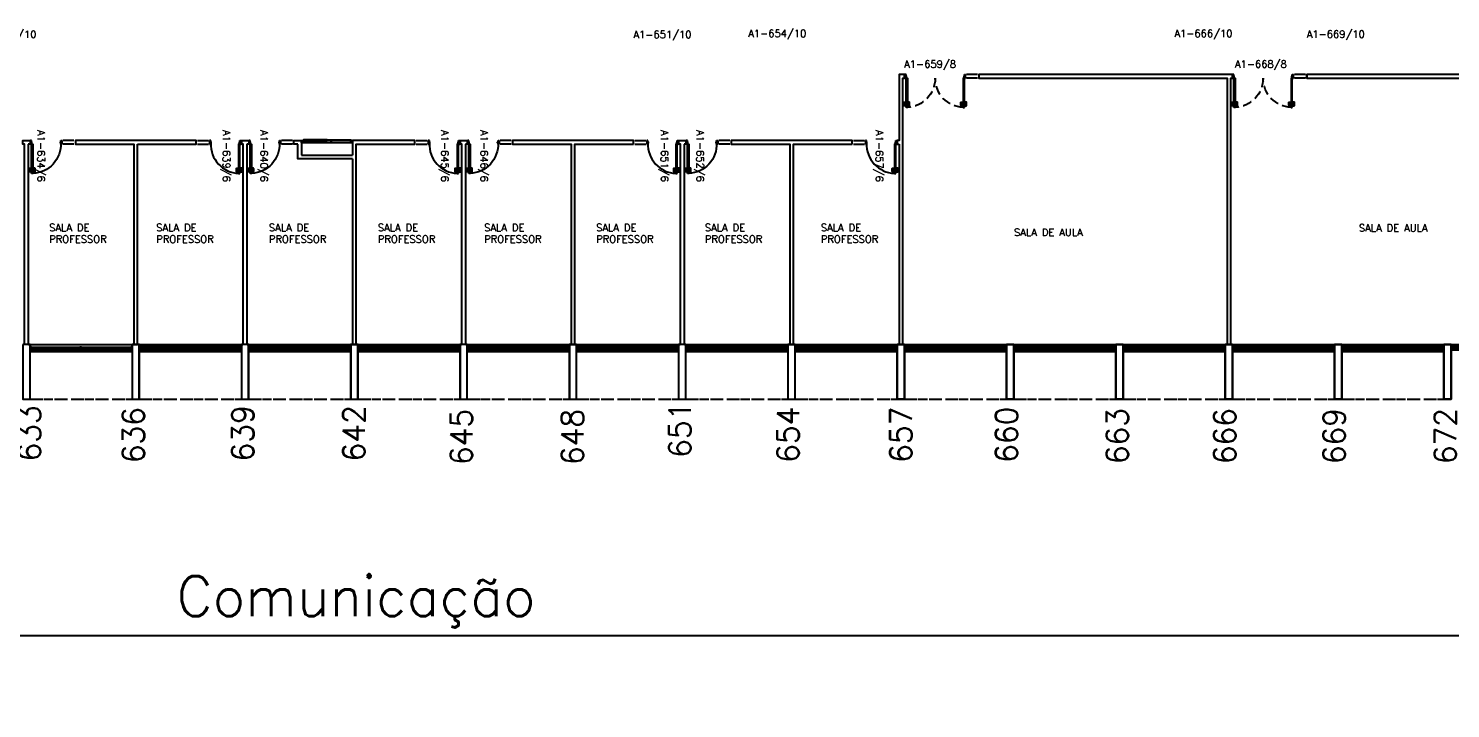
# Model space of a CAD drawing. Header units: millimetres. Extents: x 2308 to 2568, y 1142 to 1238.
# Drawn here: x 2489.59 to 2528.62, y 1146 to 1164.69 of the extents above; entities that cross this region are included whole.
import ezdxf

# ---------------------------------------------------------------- set-up
doc = ezdxf.new("R2010")
doc.units = ezdxf.units.MM
doc.linetypes.add('HIDDEN', pattern=[0.375, 0.25, -0.125])
doc.linetypes.add('HIDDEN2', pattern=[0.1875, 0.125, -0.0625])
for name, color, linetype in [('AR-ALV-CRT', 2, 'Continuous'), ('AR-COB-PRJ', 1, 'HIDDEN'), ('AR-DIV', 2, 'Continuous'), ('AR-EST-CNC', 3, 'Continuous'), ('AR-EST-CNC-IDE', 2, 'Continuous'), ('AR-PIS', 1, 'Continuous'), ('AR-POR-VT1', 191, 'Continuous'), ('BI-ESQ', 7, 'Continuous'), ('BI-POR', 7, 'Continuous'), ('BL-ESQ-01', 2, 'Continuous'), ('BL-ESQ-02', 2, 'Continuous'), ('BL-ESQ-PRJ', 1, 'HIDDEN'), ('BL-MOB-02', 122, 'Continuous'), ('BL-POR-01', 41, 'Continuous'), ('DIV', 2, 'Continuous'), ('DT-ESQ-CRT', 43, 'Continuous'), ('DT-ESQ-VT1', 1, 'Continuous'), ('DT-ESQ-VT2', 2, 'Continuous'), ('ESQ', 1, 'Continuous'), ('ESTR', 3, 'Continuous'), ('NOPILAR1', 2, 'Continuous'), ('PROJ', 1, 'HIDDEN2'), ('TEXTO', 2, 'Continuous'), ('TEXTO-ENDEREÇO', 2, 'Continuous'), ('USO1', 2, 'Continuous')]:
    doc.layers.add(name, color=color, linetype=linetype)
doc.styles.add('1', font='romans.shx')
doc.styles.add('NOPILAR', font='simplex.shx', dxfattribs={"height": 0.6})
doc.styles.add('UNB-100', font='simplex.shx', dxfattribs={"height": 0.2})
doc.styles.add('UNB-100-1', font='simplex.shx', dxfattribs={"height": 0.2})
doc.dimstyles.new('1-600', dxfattribs={"dimtxt": 1.1, "dimasz": 2.5, "dimexe": 2, "dimexo": 4, "dimgap": 0.2, "dimtad": 1, "dimdec": 0, "dimzin": 4, "dimdsep": 46, "dimlunit": 6, "dimtxsty": '1', "dimblk1": 'NONE', "dimblk2": 'NONE', "dimsah": 1, "dimcen": 0, "dimclrd": 2, "dimclre": 2, "dimclrt": 2, "dimadec": 0, "dimazin": 0, "dimtfac": 1, "dimtdec": 0, "dimtmove": 2, "dimatfit": 3, "dimldrblk": 'NONE', "dimfxl": 1, "dimtolj": 1, "dimtzin": 0, "dimarcsym": 0})

# ---------------------------------------------------------------- blocks, each defined once
blk = doc.blocks.new('PILAR-SLN')
blk.add_lwpolyline([(0.197, -72.501), (0.197, -74.001), (-0.003, -74.001), (-0.003, -72.501)], close=True)
blk = doc.blocks.new('*D82')
at = {"layer": 'USO1', "color": 2, "lineweight": -2, "transparency": 16777216}
for p, q in [((2450.531, 1150.505), (2450.531, 1146.005)), ((2546.629, 1150.505), (2546.629, 1146.005)), ((2546.629, 1148.005), (2450.531, 1148.005))]:
    blk.add_line(p, q, dxfattribs=at)
at = {"layer": 'USO1', "color": 2, "transparency": 16777216, "insert": (2498.58, 1148.938), "char_height": 1.1, "attachment_point": 5, "style": '1'}
blk.add_mtext('\\A1;Comunicação', dxfattribs=at)
blk = doc.blocks.new('_NONE')
at = {"color": 0, "linetype": 'ByBlock'}
blk.add_circle((0, 0), 0.25, dxfattribs=at)
blk = doc.blocks.new('perfil')
at = {"layer": 'DT-ESQ-CRT', "color": 2}
for p, q in [((0.131, -5.779), (0.131, -5.878)), ((0.171, -5.777), (0.133, -5.777)), ((0.133, -5.879), (0.133, -5.78)), ((0.134, -5.779), (0.171, -5.779)), ((0.171, -5.779), (0.171, -5.777)), ((0.13, -5.879), (0.093, -5.879)), ((0.093, -5.879), (0.093, -5.881)), ((0.093, -5.881), (0.131, -5.881))]:
    blk.add_line(p, q, dxfattribs=at)
for centre, radius, start, end in [((0.133, -5.779), 0.002, 90, 180), ((0.134, -5.78), 0.001, 90, 180), ((0.13, -5.878), 0.001, 270, 0), ((0.131, -5.879), 0.002, 270, 0)]:
    blk.add_arc(centre, radius, start, end, dxfattribs=at)
blk = doc.blocks.new('ef01-p')
at = {"layer": 'DT-ESQ-CRT'}
for points in [[(0.032, 0.051, -0.414214), (0.03, 0.053), (0.03, 0.077, 0.414214), (0.029, 0.078), (0.004, 0.078, 0.414214), (0.003, 0.077), (0.003, 0.065), (0.001, 0.065), (0.001, 0.077, -0.414214), (0.004, 0.079), (0.03, 0.079, -0.414214), (0.031, 0.077), (0.031, 0.053, 0.414214), (0.033, 0.052), (0.045, 0.052, -1), (0.045, 0.049), (0.004, 0.049, -0.414214), (0.001, 0.051), (0.001, 0.064), (0.003, 0.064), (0.003, 0.052, 0.414214), (0.004, 0.051), (0.045, 0.051)], [(1.374, 0.051, 0.414214), (1.376, 0.053), (1.376, 0.077, -0.414214), (1.377, 0.078), (1.402, 0.078, -0.414214), (1.403, 0.077), (1.403, 0.065), (1.405, 0.065), (1.405, 0.077, 0.414214), (1.403, 0.079), (1.377, 0.079, 0.414214), (1.375, 0.077), (1.375, 0.053, -0.414214), (1.374, 0.052), (1.361, 0.052, 1), (1.361, 0.049), (1.403, 0.049, 0.414214), (1.405, 0.051), (1.405, 0.064), (1.403, 0.064), (1.403, 0.052, -0.414214), (1.402, 0.051), (1.361, 0.051)], [(1.4, 0.095), (1.365, 0.095, -0.414214), (1.364, 0.096), (1.364, 0.105), (1.362, 0.105), (1.362, 0.095, 0.414214), (1.364, 0.093), (1.4, 0.093, 1), (1.4, 0.096), (1.388, 0.096, -0.414214), (1.387, 0.097), (1.387, 0.116, 0.414214), (1.385, 0.118), (1.364, 0.118, 0.414214), (1.362, 0.116), (1.362, 0.106), (1.364, 0.106), (1.364, 0.116, -0.414214), (1.365, 0.117), (1.385, 0.117, -0.414214), (1.385, 0.116), (1.385, 0.097, 0.414214), (1.388, 0.095)], [(2.755, 0.095), (2.791, 0.095, 0.414214), (2.792, 0.096), (2.792, 0.105), (2.793, 0.105), (2.793, 0.095, -0.414214), (2.791, 0.093), (2.755, 0.093, -1), (2.755, 0.096), (2.767, 0.096, 0.414214), (2.768, 0.097), (2.768, 0.116, -0.414214), (2.77, 0.118), (2.791, 0.118, -0.414214), (2.793, 0.116), (2.793, 0.107), (2.792, 0.107), (2.792, 0.116, 0.414214), (2.791, 0.117), (2.771, 0.117, 0.414214), (2.77, 0.116), (2.77, 0.097, -0.414214), (2.768, 0.095)]]:
    blk.add_lwpolyline(points, format="xyb", dxfattribs=at)
for points in [[(0.042, 0.077), (0.031, 0.077), (0.031, 0.078), (0.042, 0.078, -0.414214), (0.044, 0.076), (0.044, 0.068, -0.414214), (0.042, 0.066), (0.031, 0.066), (0.031, 0.067), (0.042, 0.067, 0.414214), (0.043, 0.068), (0.043, 0.076, 0.414214)], [(1.365, 0.077), (1.375, 0.077), (1.375, 0.078), (1.364, 0.078, 0.414214), (1.362, 0.076), (1.362, 0.068, 0.414214), (1.364, 0.066), (1.375, 0.066), (1.375, 0.067), (1.365, 0.067, -0.414214), (1.364, 0.068), (1.364, 0.076, -0.414214)], [(1.397, 0.117), (1.387, 0.117), (1.387, 0.118), (1.398, 0.118, -0.414214), (1.4, 0.116), (1.4, 0.108, -0.414214), (1.398, 0.106), (1.387, 0.106), (1.387, 0.107), (1.397, 0.107, 0.414214), (1.398, 0.108), (1.398, 0.116, 0.414214)], [(2.758, 0.117), (2.768, 0.117), (2.768, 0.118), (2.757, 0.118, 0.414214), (2.755, 0.116), (2.755, 0.108, 0.414214), (2.757, 0.106), (2.768, 0.106), (2.768, 0.107), (2.758, 0.107, -0.414214), (2.757, 0.108), (2.757, 0.116, -0.414214)], [(2.796, 0.12), (2.769, 0.12), (2.769, 0.121), (2.797, 0.121, -0.414214), (2.799, 0.119), (2.799, 0.093, -0.414214), (2.797, 0.091), (2.769, 0.091), (2.769, 0.093), (2.796, 0.093, 0.414214), (2.797, 0.093), (2.797, 0.118, 0.414214)]]:
    blk.add_lwpolyline(points, format="xyb", close=True, dxfattribs=at)
at = {"layer": 'DT-ESQ-VT1'}
for p, q in [((0, 0), (2.8, 0)), ((0.001, 0.15), (2.799, 0.15)), ((0.001, 0.093), (1.364, 0.093)), ((0.001, 0.118), (1.416, 0.118)), ((0.03, 0.079), (1.377, 0.079)), ((0.045, 0.049), (2.76, 0.049)), ((1.4, 0.093), (2.767, 0.093)), ((1.416, 0.118), (2.767, 0.118)), ((2.768, 0.118), (2.77, 0.118)), ((2.791, 0.093), (2.797, 0.093)), ((2.797, 0.121), (2.799, 0.121))]:
    blk.add_line(p, q, dxfattribs=at)
at = {"layer": 'DT-ESQ-VT2'}
for p, q in [((0.033, 0.062), (1.373, 0.062)), ((0.033, 0.062), (0.033, 0.056)), ((0.033, 0.056), (1.373, 0.056)), ((1.373, 0.062), (1.373, 0.056)), ((1.389, 0.104), (2.767, 0.104)), ((1.389, 0.098), (1.389, 0.104)), ((1.389, 0.098), (2.767, 0.098)), ((2.767, 0.104), (2.767, 0.098))]:
    blk.add_line(p, q, dxfattribs=at)
at = {"extrusion": (0, 0, -1), "zscale": -1, "rotation": 180}
blk.add_blockref('perfil', (0.131, -5.729), dxfattribs=at)
at = {"rotation": 180}
blk.add_blockref('perfil', (2.931, -5.729), dxfattribs=at)
blk = doc.blocks.new('ef02-p2')
at = {"layer": 'DT-ESQ-CRT'}
for p, q in [((1.379, 0.051), (1.364, 0.051)), ((1.398, 0.051), (1.41, 0.051))]:
    blk.add_line(p, q, dxfattribs=at)
blk.add_lwpolyline([(0.031, 0.051, -0.414214), (0.029, 0.053), (0.029, 0.077, 0.414214), (0.027, 0.078), (0.002, 0.078, 0.414214), (0.001, 0.077), (0.001, 0.065), (0, 0.065), (0, 0.077, -0.414214), (0.002, 0.079), (0.028, 0.079, -0.414214), (0.03, 0.077), (0.03, 0.053, 0.414214), (0.031, 0.052), (0.043, 0.052, -1), (0.043, 0.049), (0.002, 0.049, -0.414214), (0, 0.051), (0, 0.064), (0.001, 0.064), (0.001, 0.052, 0.414214), (0.002, 0.051), (0.043, 0.051)], format="xyb", dxfattribs=at)
blk.add_lwpolyline([(0.04, 0.077), (0.03, 0.077), (0.03, 0.078), (0.041, 0.078, -0.414214), (0.043, 0.076), (0.043, 0.068, -0.414214), (0.041, 0.066), (0.03, 0.066), (0.03, 0.067), (0.04, 0.067, 0.414214), (0.041, 0.068), (0.041, 0.076, 0.414214)], format="xyb", close=True, dxfattribs=at)
at = {"layer": 'DT-ESQ-CRT', "color": 2}
for points in [[(1.395, 0.079), (1.379, 0.079, 0.414214), (1.377, 0.077), (1.377, 0.053), (1.379, 0.053), (1.379, 0.077, -0.414214), (1.38, 0.078), (1.395, 0.078, -0.414214), (1.396, 0.077), (1.396, 0.053, 0.414214), (1.398, 0.051), (1.379, 0.051), (1.379, 0.052), (1.364, 0.052, 1), (1.364, 0.049), (1.41, 0.049, 1), (1.41, 0.052), (1.398, 0.052, -0.414214), (1.397, 0.053), (1.397, 0.077, 0.414214)], [(1.367, 0.077), (1.377, 0.077), (1.377, 0.078), (1.366, 0.078, 0.414214), (1.364, 0.076), (1.364, 0.068, 0.414214), (1.366, 0.066), (1.377, 0.066), (1.377, 0.067), (1.367, 0.067, -0.414214), (1.366, 0.068), (1.366, 0.076, -0.414214)], [(1.407, 0.077), (1.397, 0.077), (1.397, 0.078), (1.408, 0.078, -0.414214), (1.41, 0.076), (1.41, 0.068, -0.414214), (1.408, 0.066), (1.397, 0.066), (1.397, 0.067), (1.407, 0.067, 0.414214), (1.408, 0.068), (1.408, 0.076, 0.414214)], [(2.763, 0.078), (2.774, 0.078), (2.774, 0.079), (2.763, 0.079, 0.414214), (2.761, 0.077), (2.761, 0.069, 0.414214), (2.763, 0.067), (2.774, 0.067), (2.774, 0.068), (2.763, 0.068, -0.414214), (2.762, 0.069), (2.762, 0.077, -0.414214)]]:
    blk.add_lwpolyline(points, format="xyb", close=True, dxfattribs=at)
blk.add_lwpolyline([(2.797, 0.063), (2.799, 0.063), (2.799, 0.077, 0.414214), (2.797, 0.079), (2.776, 0.079, 0.414214), (2.774, 0.077), (2.774, 0.053, -0.414214), (2.773, 0.052), (2.76, 0.052, 1), (2.76, 0.049), (2.797, 0.049, 0.414214), (2.799, 0.051), (2.799, 0.061), (2.797, 0.061), (2.797, 0.052, -0.414214), (2.796, 0.051), (2.76, 0.051), (2.773, 0.051, 0.414214), (2.775, 0.053), (2.775, 0.077, -0.414214), (2.776, 0.078), (2.796, 0.078, -0.414214), (2.797, 0.077), (2.797, 0.063)], format="xyb", dxfattribs=at)
at = {"layer": 'DT-ESQ-VT1'}
for p, q in [((0, 0.149), (2.767, 0.149)), ((0, 0), (2.8, 0)), ((0.028, 0.079), (2.763, 0.079)), ((0.043, 0.049), (2.76, 0.049))]:
    blk.add_line(p, q, dxfattribs=at)
at = {"layer": 'DT-ESQ-VT2'}
for p, q in [((0.032, 0.062), (1.375, 0.062)), ((0.032, 0.062), (0.032, 0.056)), ((0.032, 0.056), (1.375, 0.056)), ((1.375, 0.062), (1.375, 0.056)), ((1.399, 0.063), (2.772, 0.063)), ((1.399, 0.063), (1.399, 0.056)), ((1.399, 0.056), (2.772, 0.056))]:
    blk.add_line(p, q, dxfattribs=at)
at = {"layer": 'DT-ESQ-VT2', "color": 2}
blk.add_line((2.772, 0.063), (2.772, 0.056), dxfattribs=at)
at = {"extrusion": (0, 0, -1), "zscale": -1, "rotation": 180}
blk.add_blockref('perfil', (0.133, -5.729), dxfattribs=at)
at = {"layer": 'DT-ESQ-CRT', "color": 2, "rotation": 180}
blk.add_blockref('perfil', (2.931, -5.729), dxfattribs=at)
blk = doc.blocks.new('pm02')
at = {"layer": 'BL-ESQ-02', "color": 2}
for p, q in [((0.01, 0.1), (0.01, 0)), ((0.04, 0.1), (0.01, 0.1)), ((0.04, 0), (0.01, 0)), ((0.04, 0.1), (0.04, 0)), ((0.872, 0.1), (0.842, 0.1)), ((0.842, 0.1), (0.842, 0)), ((0.842, 0), (0.872, 0)), ((0.872, 0), (0.872, 0.1))]:
    blk.add_line(p, q, dxfattribs=at)
for points in [[(0.041, 0.901), (0.041, 0.101), (0.076, 0.101), (0.076, 0.901)], [(0.04, 0.043), (0.04, 0.058), (0.05, 0.058), (0.05, 0.043)], [(0.842, 0.043), (0.842, 0.058), (0.832, 0.058), (0.832, 0.043)]]:
    blk.add_lwpolyline(points, close=True, dxfattribs=at)
for points in [[(0, 0.01), (0, 0.09), (0.01, 0.09)], [(0.01, 0.01), (0, 0.01)]]:
    blk.add_lwpolyline(points, dxfattribs=at)
at = {"layer": 'DT-ESQ-VT1'}
for points in [[(0.034, 0.855), (-0.01, 0.855, 0.414214), (-0.019, 0.846), (-0.019, 0.766, 0.414214), (-0.01, 0.757), (0.019, 0.757), (0.019, 0.775), (-0.001, 0.775), (-0.001, 0.837), (0.034, 0.837)], [(0.083, 0.855), (0.127, 0.855, -0.414214), (0.136, 0.846), (0.136, 0.766, -0.414214), (0.127, 0.757), (0.098, 0.757), (0.098, 0.775), (0.118, 0.775), (0.118, 0.837), (0.083, 0.837)]]:
    blk.add_lwpolyline(points, format="xyb", dxfattribs=at)
for points in [[(0.041, 0.872), (0.041, 0.82), (0.034, 0.82), (0.034, 0.872)], [(0.076, 0.872), (0.076, 0.82), (0.083, 0.82), (0.083, 0.872)], [(0.04, 0.1), (0.04, 0.075), (0.041, 0.075), (0.041, 0.1)], [(0.041, 0.101), (0.066, 0.101), (0.066, 0.1), (0.041, 0.1)]]:
    blk.add_lwpolyline(points, close=True, dxfattribs=at)
blk.add_arc((0.041, 0.1), 0.802, 357.498, 87.498, dxfattribs=at)
blk = doc.blocks.new('em02')
at = {"layer": 'BL-ESQ-01', "color": 1}
for p, q in [((0.33, 0.1), (0.03, 0.1)), ((0.33, 0), (0.03, 0))]:
    blk.add_line(p, q, dxfattribs=at)
blk = doc.blocks.new('pm03')
at = {"layer": 'BL-ESQ-01', "color": 1}
for points in [[(0.034, 0.855), (-0.01, 0.855, 0.414214), (-0.019, 0.846), (-0.019, 0.766, 0.414214), (-0.01, 0.757), (0.019, 0.757), (0.019, 0.775), (-0.001, 0.775), (-0.001, 0.837), (0.034, 0.837)], [(0.083, 0.855), (0.127, 0.855, -0.414214), (0.136, 0.846), (0.136, 0.766, -0.414214), (0.127, 0.757), (0.098, 0.757), (0.098, 0.775), (0.118, 0.775), (0.118, 0.837), (0.083, 0.837)], [(1.599, 0.855), (1.555, 0.855, 0.414214), (1.546, 0.846), (1.546, 0.766, 0.414214), (1.555, 0.757), (1.584, 0.757), (1.584, 0.775), (1.564, 0.775), (1.564, 0.837), (1.599, 0.837)], [(1.648, 0.855), (1.692, 0.855, -0.414214), (1.701, 0.846), (1.701, 0.766, -0.414214), (1.692, 0.757), (1.663, 0.757), (1.663, 0.775), (1.683, 0.775), (1.683, 0.837), (1.648, 0.837)]]:
    blk.add_lwpolyline(points, format="xyb", dxfattribs=at)
for points in [[(0.041, 0.872), (0.041, 0.82), (0.034, 0.82), (0.034, 0.872)], [(0.076, 0.872), (0.076, 0.82), (0.083, 0.82), (0.083, 0.872)], [(1.606, 0.872), (1.606, 0.82), (1.599, 0.82), (1.599, 0.872)], [(1.641, 0.872), (1.641, 0.82), (1.648, 0.82), (1.648, 0.872)]]:
    blk.add_lwpolyline(points, close=True, dxfattribs=at)
at = {"layer": 'BL-ESQ-02', "color": 2}
for p, q in [((0.01, 0.1), (0.01, 0)), ((0.04, 0.1), (0.01, 0.1)), ((0.04, 0), (0.01, 0)), ((0.04, 0.1), (0.04, 0)), ((1.642, 0.1), (1.672, 0.1)), ((1.642, 0.1), (1.642, 0)), ((1.642, 0), (1.672, 0)), ((1.672, 0.1), (1.672, 0))]:
    blk.add_line(p, q, dxfattribs=at)
for points in [[(0.041, 0.901), (0.041, 0.101), (0.076, 0.101), (0.076, 0.901)], [(1.641, 0.901), (1.641, 0.101), (1.606, 0.101), (1.606, 0.901)], [(0.04, 0.043), (0.04, 0.058), (0.05, 0.058), (0.05, 0.043)], [(1.642, 0.043), (1.642, 0.058), (1.632, 0.058), (1.632, 0.043)]]:
    blk.add_lwpolyline(points, close=True, dxfattribs=at)
for points in [[(0, 0.01), (0, 0.09), (0.01, 0.09)], [(0.01, 0.01), (0, 0.01)]]:
    blk.add_lwpolyline(points, dxfattribs=at)
at = {"layer": 'BL-ESQ-PRJ'}
for centre, start, end in [((0.039, 0.1), 359.9365, 87.498), ((1.643, 0.1), 92.502, 180.0635)]:
    blk.add_arc(centre, 0.802, start, end, dxfattribs=at)
at = {"layer": 'DT-ESQ-VT1'}
for points in [[(0.04, 0.1), (0.04, 0.075), (0.041, 0.075), (0.041, 0.1)], [(0.041, 0.101), (0.066, 0.101), (0.066, 0.1), (0.041, 0.1)], [(1.641, 0.101), (1.616, 0.101), (1.616, 0.1), (1.641, 0.1)], [(1.642, 0.1), (1.642, 0.075), (1.641, 0.075), (1.641, 0.1)]]:
    blk.add_lwpolyline(points, close=True, dxfattribs=at)
blk = doc.blocks.new('p-ar01-fechado')
at = {"layer": 'AR-POR-VT1', "color": 1}
for points in [[(0.541, -0.159), (0.54, -0.165)], [(0.589, -0.182), (0.54, -0.165)], [(0.548, -0.139), (0.55, -0.134)], [(0.599, -0.151), (0.55, -0.134)], [(0.591, -0.177), (0.589, -0.182)], [(0.598, -0.157), (0.599, -0.151)], [(0.75, -0.233), (0.748, -0.238)], [(0.748, -0.238), (0.797, -0.255)], [(0.757, -0.213), (0.758, -0.208)], [(0.758, -0.208), (0.808, -0.225)], [(0.799, -0.25), (0.797, -0.255)], [(0.806, -0.23), (0.808, -0.225)]]:
    blk.add_lwpolyline(points, dxfattribs=at)
at = {"layer": 'BL-MOB-02', "color": 2}
for points in [[(0.01, 0.028), (0.057, 0.012), (0.037, -0.045), (-0.01, -0.028)], [(1.283, -0.421), (1.33, -0.438), (1.31, -0.494), (1.263, -0.477)]]:
    blk.add_lwpolyline(points, close=True, dxfattribs=at)
for points in [[(0.677, -0.185), (0.064, 0.031), (0.057, 0.012), (0.67, -0.205), (0.677, -0.185)], [(0.677, -0.185), (1.29, -0.401), (1.283, -0.421), (0.67, -0.205), (0.677, -0.185)]]:
    blk.add_lwpolyline(points, dxfattribs=at)
at = {"layer": 'BL-POR-01', "color": 2}
blk.add_line((1.263, -0.477), (0.037, -0.045), dxfattribs=at)

msp = doc.modelspace()

# ---------------------------------------------------------------- linework, layer by layer
at = {"layer": 'AR-ALV-CRT'}
msp.add_line((2522.456, 1156.005), (2522.606, 1156.005), dxfattribs=at)
at = {"layer": 'AR-COB-PRJ'}
for p, q in [((2489.631, 1154.505), (2492.431, 1154.505)), ((2492.631, 1154.505), (2495.431, 1154.505)), ((2495.631, 1154.505), (2498.431, 1154.505)), ((2498.631, 1154.505), (2501.431, 1154.505)), ((2501.631, 1154.505), (2504.431, 1154.505)), ((2504.631, 1154.505), (2507.431, 1154.505)), ((2507.631, 1154.505), (2510.431, 1154.505)), ((2510.631, 1154.505), (2513.431, 1154.505)), ((2513.631, 1154.505), (2516.431, 1154.505)), ((2516.631, 1154.505), (2519.431, 1154.505)), ((2519.631, 1154.505), (2522.431, 1154.505)), ((2522.631, 1154.505), (2525.431, 1154.505)), ((2525.631, 1154.505), (2528.431, 1154.505))]:
    msp.add_line(p, q, dxfattribs=at)
at = {"layer": 'AR-DIV'}
for p, q in [((2524.673, 1163.32), (2524.673, 1163.42)), ((2497.081, 1161.205), (2498.481, 1161.205))]:
    msp.add_line(p, q, dxfattribs=at)
for points in [[(2513.481, 1161.505), (2513.481, 1156.006), (2513.581, 1156.005), (2513.581, 1163.32), (2513.631, 1163.32), (2513.631, 1163.42), (2513.481, 1163.42), (2513.481, 1161.605), (2513.431, 1161.605), (2513.431, 1161.505), (2513.481, 1161.505)], [(2530.056, 1163.02), (2530.056, 1163.42), (2524.673, 1163.42), (2524.673, 1163.32), (2529.956, 1163.32), (2529.956, 1162.92), (2531.456, 1162.92)], [(2489.581, 1161.505), (2489.581, 1156.005), (2489.481, 1156.005), (2489.481, 1161.505), (2489.431, 1161.505), (2489.431, 1161.605), (2489.631, 1161.605), (2489.631, 1161.505), (2489.581, 1161.505)], [(2495.581, 1161.505), (2495.581, 1156.005), (2495.481, 1156.005), (2495.481, 1161.505), (2495.431, 1161.505), (2495.431, 1161.605), (2495.631, 1161.605), (2495.631, 1161.505), (2495.581, 1161.505)], [(2496.981, 1161.505), (2496.873, 1161.505), (2496.873, 1161.605), (2497.081, 1161.605), (2497.081, 1161.205)], [(2498.481, 1161.105), (2498.481, 1156.005), (2498.581, 1156.005), (2498.581, 1161.505), (2500.189, 1161.505), (2500.189, 1161.605), (2498.481, 1161.605), (2498.481, 1161.505), (2498.481, 1161.505), (2498.481, 1161.205)], [(2501.581, 1161.505), (2501.581, 1156.005), (2501.481, 1156.005), (2501.481, 1161.505), (2501.431, 1161.505), (2501.431, 1161.605), (2501.631, 1161.605), (2501.631, 1161.505), (2501.581, 1161.505)], [(2507.581, 1161.505), (2507.581, 1156.005), (2507.481, 1156.005), (2507.481, 1161.505), (2507.431, 1161.505), (2507.431, 1161.605), (2507.631, 1161.605), (2507.631, 1161.505), (2507.581, 1161.505)], [(2498.481, 1161.105), (2496.981, 1161.105), (2496.981, 1161.505)]]:
    msp.add_lwpolyline(points, dxfattribs=at)
for points in [[(2522.581, 1156.005), (2522.581, 1163.32), (2522.631, 1163.32), (2522.631, 1163.42), (2515.673, 1163.42), (2515.673, 1163.32), (2522.481, 1163.32), (2522.481, 1156.005)], [(2492.581, 1161.505), (2494.189, 1161.505), (2494.189, 1161.605), (2490.873, 1161.605), (2490.873, 1161.505), (2492.481, 1161.505), (2492.481, 1156.005), (2492.581, 1156.005)], [(2506.189, 1161.505), (2506.189, 1161.605), (2502.873, 1161.605), (2502.873, 1161.505), (2504.481, 1161.505), (2504.481, 1156.005), (2504.581, 1156.005), (2504.581, 1161.505)], [(2512.189, 1161.505), (2512.189, 1161.605), (2508.873, 1161.605), (2508.873, 1161.505), (2510.481, 1161.505), (2510.481, 1156.005), (2510.581, 1156.005), (2510.581, 1161.505)], [(2513.481, 1161.605), (2513.481, 1161.605)]]:
    msp.add_lwpolyline(points, close=True, dxfattribs=at)
at = {"layer": 'AR-EST-CNC'}
for points in [[(2489.431, 1156.005), (2489.431, 1154.505), (2489.631, 1154.505), (2489.631, 1156.005), (2489.431, 1156.005)], [(2489.431, 1156.005), (2489.431, 1154.505), (2489.631, 1154.505), (2489.631, 1156.005), (2489.431, 1156.005)], [(2492.431, 1156.005), (2492.431, 1154.505), (2492.631, 1154.505), (2492.631, 1156.005), (2492.431, 1156.005)], [(2492.431, 1156.005), (2492.431, 1154.505), (2492.631, 1154.505), (2492.631, 1156.005), (2492.431, 1156.005)], [(2495.431, 1156.005), (2495.431, 1154.505), (2495.631, 1154.505), (2495.631, 1156.005), (2495.431, 1156.005)], [(2495.431, 1156.005), (2495.431, 1154.505), (2495.631, 1154.505), (2495.631, 1156.005), (2495.431, 1156.005)], [(2498.431, 1156.005), (2498.431, 1154.505), (2498.631, 1154.505), (2498.631, 1156.005), (2498.431, 1156.005)], [(2498.431, 1156.005), (2498.431, 1154.505), (2498.631, 1154.505), (2498.631, 1156.005), (2498.431, 1156.005)], [(2501.431, 1156.005), (2501.431, 1154.505), (2501.631, 1154.505), (2501.631, 1156.005), (2501.431, 1156.005)], [(2501.431, 1156.005), (2501.431, 1154.505), (2501.631, 1154.505), (2501.631, 1156.005), (2501.431, 1156.005)], [(2504.431, 1156.005), (2504.431, 1154.505), (2504.631, 1154.505), (2504.631, 1156.005), (2504.431, 1156.005)], [(2504.431, 1156.005), (2504.431, 1154.505), (2504.631, 1154.505), (2504.631, 1156.005), (2504.431, 1156.005)], [(2507.431, 1156.005), (2507.431, 1154.505), (2507.631, 1154.505), (2507.631, 1156.005), (2507.431, 1156.005)], [(2507.431, 1156.005), (2507.431, 1154.505), (2507.631, 1154.505), (2507.631, 1156.005), (2507.431, 1156.005)], [(2510.431, 1156.005), (2510.431, 1154.505), (2510.631, 1154.505), (2510.631, 1156.005), (2510.431, 1156.005)], [(2510.431, 1156.005), (2510.431, 1154.505), (2510.631, 1154.505), (2510.631, 1156.005), (2510.431, 1156.005)], [(2513.431, 1156.005), (2513.431, 1154.505), (2513.631, 1154.505), (2513.631, 1156.005), (2513.431, 1156.005)], [(2513.431, 1156.005), (2513.431, 1154.505), (2513.631, 1154.505), (2513.631, 1156.005), (2513.431, 1156.005)], [(2516.431, 1156.005), (2516.431, 1154.505), (2516.631, 1154.505), (2516.631, 1156.005), (2516.431, 1156.005)], [(2516.431, 1156.005), (2516.431, 1154.505), (2516.631, 1154.505), (2516.631, 1156.005), (2516.431, 1156.005)], [(2519.431, 1156.005), (2519.431, 1154.505), (2519.631, 1154.505), (2519.631, 1156.005), (2519.431, 1156.005)], [(2519.431, 1156.005), (2519.431, 1154.505), (2519.631, 1154.505), (2519.631, 1156.005), (2519.431, 1156.005)], [(2522.431, 1156.005), (2522.431, 1154.505), (2522.631, 1154.505), (2522.631, 1156.005), (2522.431, 1156.005)], [(2522.431, 1156.005), (2522.431, 1154.505), (2522.631, 1154.505), (2522.631, 1156.005), (2522.431, 1156.005)], [(2525.431, 1156.005), (2525.431, 1154.505), (2525.631, 1154.505), (2525.631, 1156.005), (2525.431, 1156.005)], [(2525.431, 1156.005), (2525.431, 1154.505), (2525.631, 1154.505), (2525.631, 1156.005), (2525.431, 1156.005)], [(2528.431, 1156.005), (2528.431, 1154.505), (2528.631, 1154.505), (2528.631, 1156.005), (2528.431, 1156.005)], [(2528.431, 1156.005), (2528.431, 1154.505), (2528.631, 1154.505), (2528.631, 1156.005), (2528.431, 1156.005)]]:
    msp.add_lwpolyline(points, dxfattribs=at)
at = {"layer": 'AR-PIS'}
for p, q in [((2492.431, 1155.805), (2489.631, 1155.805)), ((2495.431, 1155.805), (2492.631, 1155.805)), ((2498.431, 1155.805), (2495.631, 1155.805)), ((2501.431, 1155.805), (2498.631, 1155.805)), ((2504.431, 1155.805), (2501.631, 1155.805)), ((2507.431, 1155.805), (2504.631, 1155.805)), ((2510.431, 1155.805), (2507.631, 1155.805)), ((2513.431, 1155.805), (2510.631, 1155.805)), ((2516.431, 1155.805), (2513.631, 1155.805)), ((2519.431, 1155.805), (2516.631, 1155.805)), ((2522.431, 1155.805), (2519.631, 1155.805)), ((2525.431, 1155.805), (2522.631, 1155.805)), ((2528.431, 1155.805), (2525.631, 1155.805))]:
    msp.add_line(p, q, dxfattribs=at)
at = {"layer": 'ESQ'}
for p, q in [((2489.629, 1156.005), (2492.429, 1156.005)), ((2489.629, 1155.93), (2492.429, 1155.93)), ((2489.629, 1155.855), (2492.429, 1155.855)), ((2492.629, 1156.005), (2495.429, 1156.005)), ((2492.629, 1155.93), (2495.429, 1155.93)), ((2492.629, 1155.855), (2495.429, 1155.855)), ((2495.629, 1156.005), (2498.429, 1156.005)), ((2495.629, 1155.93), (2498.429, 1155.93)), ((2495.629, 1155.855), (2498.429, 1155.855)), ((2498.629, 1156.005), (2501.429, 1156.005)), ((2498.629, 1155.93), (2501.429, 1155.93)), ((2498.629, 1155.855), (2501.429, 1155.855)), ((2501.629, 1156.005), (2504.429, 1156.005)), ((2501.629, 1155.93), (2504.429, 1155.93)), ((2501.629, 1155.855), (2504.429, 1155.855)), ((2504.629, 1156.005), (2507.429, 1156.005)), ((2504.629, 1155.93), (2507.429, 1155.93)), ((2504.629, 1155.855), (2507.429, 1155.855)), ((2507.629, 1156.005), (2510.429, 1156.005)), ((2507.629, 1155.93), (2510.429, 1155.93)), ((2507.629, 1155.855), (2510.429, 1155.855)), ((2510.629, 1156.005), (2513.429, 1156.005)), ((2510.629, 1155.93), (2513.429, 1155.93)), ((2510.629, 1155.855), (2513.429, 1155.855)), ((2513.629, 1156.005), (2516.429, 1156.005)), ((2513.629, 1155.93), (2516.429, 1155.93)), ((2513.629, 1155.855), (2516.429, 1155.855)), ((2516.629, 1156.005), (2519.429, 1156.005)), ((2516.629, 1155.93), (2519.429, 1155.93)), ((2516.629, 1155.855), (2519.429, 1155.855)), ((2519.629, 1156.005), (2522.429, 1156.005)), ((2519.629, 1155.93), (2522.429, 1155.93)), ((2519.629, 1155.855), (2522.429, 1155.855)), ((2522.629, 1156.005), (2525.429, 1156.005)), ((2522.629, 1155.93), (2525.429, 1155.93)), ((2522.629, 1155.855), (2525.429, 1155.855)), ((2525.629, 1156.005), (2528.429, 1156.005)), ((2525.629, 1155.93), (2528.429, 1155.93)), ((2525.629, 1155.855), (2528.429, 1155.855))]:
    msp.add_line(p, q, dxfattribs=at)
at = {"layer": 'PROJ'}
for p, q in [((2489.629, 1154.505), (2492.429, 1154.505)), ((2492.629, 1154.505), (2495.429, 1154.505)), ((2495.629, 1154.505), (2498.429, 1154.505)), ((2498.629, 1154.505), (2501.429, 1154.505)), ((2501.629, 1154.505), (2504.429, 1154.505)), ((2504.629, 1154.505), (2507.429, 1154.505)), ((2507.629, 1154.505), (2510.429, 1154.505)), ((2510.629, 1154.505), (2513.429, 1154.505)), ((2513.629, 1154.505), (2516.429, 1154.505)), ((2516.629, 1154.505), (2519.429, 1154.505)), ((2519.629, 1154.505), (2522.429, 1154.505)), ((2522.629, 1154.505), (2525.429, 1154.505)), ((2525.629, 1154.505), (2528.429, 1154.505))]:
    msp.add_line(p, q, dxfattribs=at)

# ---------------------------------------------------------------- block references
at = {"rotation": 19.43393782743845}
msp.add_blockref('p-ar01-fechado', (2497.081, 1161.575), dxfattribs=at)
at = {"layer": 'BI-ESQ'}
for name, p, rotation in [('em02', (2515.303, 1163.32), 2.580555467868789e-05), ('em02', (2524.303, 1163.32), 2.580555467868789e-05), ('em02', (2490.503, 1161.505), 2.580555467868789e-05), ('em02', (2496.503, 1161.505), 2.580555467868789e-05), ('em02', (2502.503, 1161.505), 2.580555467868789e-05), ('em02', (2508.503, 1161.505), 2.580555467868789e-05), ('ef02-p2', (2489.631, 1155.855), 2.580435614390616e-05), ('ef01-p', (2492.631, 1155.855), 2.580435614390616e-05), ('ef01-p', (2495.631, 1155.855), 2.580435614390616e-05), ('ef01-p', (2498.631, 1155.855), 2.580435614390616e-05), ('ef01-p', (2501.631, 1155.855), 2.580435614390616e-05), ('ef01-p', (2504.631, 1155.855), 2.580435614390616e-05), ('ef01-p', (2507.631, 1155.855), 2.580435614390616e-05), ('ef01-p', (2510.631, 1155.855), 2.580435614390616e-05), ('ef01-p', (2513.631, 1155.855), 2.580435614390616e-05), ('ef01-p', (2516.631, 1155.855), 2.580435614390616e-05), ('ef01-p', (2519.631, 1155.855), 2.580435614390616e-05), ('ef01-p', (2522.631, 1155.855), 2.580435614390616e-05), ('ef01-p', (2525.631, 1155.855), 2.580435614390616e-05), ('ef01-p', (2528.631, 1155.855), 2.580435614390616e-05)]:
    msp.add_blockref(name, p, dxfattribs=dict(at, rotation=rotation))
at = {"layer": 'BI-ESQ', "xscale": -1, "rotation": 2.580435289445404e-05}
for p in [(2494.559, 1161.505), (2500.559, 1161.505), (2506.559, 1161.505), (2512.559, 1161.505)]:
    msp.add_blockref('em02', p, dxfattribs=at)
at = {"layer": 'BI-POR', "xscale": -1}
for name, p, rotation in [('pm03', (2513.631, 1163.42), 180.0000258043952), ('pm03', (2522.631, 1163.42), 180.0000258043952), ('pm02', (2489.631, 1161.605), 180.0000258043529), ('pm02', (2495.631, 1161.605), 180.0000258043529), ('pm02', (2501.631, 1161.605), 180.0000258043529), ('pm02', (2507.631, 1161.605), 180.0000258043529)]:
    msp.add_blockref(name, p, dxfattribs=dict(at, rotation=rotation))
at = {"layer": 'BI-POR', "rotation": 180.0000258030241}
for p in [(2495.431, 1161.605), (2501.431, 1161.605), (2507.431, 1161.605), (2513.431, 1161.605)]:
    msp.add_blockref('pm02', p, dxfattribs=at)
at = {"layer": 'ESTR', "xscale": -1}
for p in [(2489.626, 1228.506), (2492.626, 1228.506), (2495.626, 1228.506), (2498.626, 1228.506), (2501.626, 1228.506), (2504.626, 1228.506), (2507.626, 1228.506), (2510.626, 1228.506)]:
    msp.add_blockref('PILAR-SLN', p, dxfattribs=at)
at = {"layer": 'ESTR'}
for p in [(2513.431, 1228.506), (2516.431, 1228.506), (2519.431, 1228.506), (2522.431, 1228.506), (2525.431, 1228.506), (2528.431, 1228.506)]:
    msp.add_blockref('PILAR-SLN', p, dxfattribs=at)

# ---------------------------------------------------------------- texts
at = {"layer": 'AR-EST-CNC-IDE', "style": 'NOPILAR'}
for s, p in [('633', (2489.919, 1152.794)), ('636', (2492.769, 1152.744)), ('639', (2495.769, 1152.794)), ('642', (2498.819, 1152.794)), ('645', (2501.769, 1152.694)), ('648', (2504.819, 1152.694)), ('651', (2507.765, 1152.893)), ('654', (2510.734, 1152.756)), ('657', (2513.832, 1152.756)), ('660', (2516.732, 1152.756)), ('663', (2519.773, 1152.717)), ('666', (2522.723, 1152.717)), ('669', (2525.723, 1152.717)), ('672', (2528.773, 1152.717))]:
    msp.add_text(s, height=0.6, rotation=90, dxfattribs=at).set_placement(p)
at = {"layer": 'DIV', "style": 'UNB-100-1'}
msp.add_text('A1-633/10', height=0.2, dxfattribs=at).set_placement((2488.211, 1164.425))
at = {"layer": 'NOPILAR1', "style": 'NOPILAR'}
for s, p in [('633', (2489.916, 1152.794)), ('633', (2489.916, 1152.794)), ('636', (2492.766, 1152.744)), ('636', (2492.766, 1152.744)), ('639', (2495.766, 1152.794)), ('639', (2495.766, 1152.794)), ('642', (2498.816, 1152.794)), ('642', (2498.816, 1152.794)), ('645', (2501.766, 1152.694)), ('645', (2501.766, 1152.694)), ('648', (2504.816, 1152.694)), ('648', (2504.816, 1152.694)), ('654', (2510.731, 1152.756)), ('654', (2510.731, 1152.756)), ('657', (2513.829, 1152.756)), ('657', (2513.829, 1152.756)), ('660', (2516.729, 1152.756)), ('660', (2516.729, 1152.756)), ('663', (2519.771, 1152.717)), ('663', (2519.771, 1152.717)), ('666', (2522.721, 1152.717)), ('666', (2522.721, 1152.717)), ('669', (2525.721, 1152.717)), ('669', (2525.721, 1152.717)), ('672', (2528.771, 1152.717)), ('672', (2528.771, 1152.717))]:
    msp.add_text(s, height=0.6, rotation=90, dxfattribs=at).set_placement(p)
at = {"layer": 'TEXTO', "style": 'UNB-100'}
for s, p in [('SALA DE', (2490.155, 1159.117)), ('SALA DE', (2493.094, 1159.117)), ('SALA DE', (2496.185, 1159.117)), ('SALA DE', (2499.175, 1159.117)), ('SALA DE', (2502.092, 1159.117)), ('SALA DE', (2505.166, 1159.117)), ('SALA DE', (2508.149, 1159.117)), ('SALA DE', (2511.333, 1159.117)), ('SALA DE AULA', (2526.099, 1159.107)), ('PROFESSOR', (2490.155, 1158.799)), ('PROFESSOR', (2493.094, 1158.799)), ('PROFESSOR', (2496.185, 1158.799)), ('PROFESSOR', (2499.175, 1158.799)), ('PROFESSOR', (2502.092, 1158.799)), ('PROFESSOR', (2505.166, 1158.799)), ('PROFESSOR', (2508.149, 1158.799)), ('PROFESSOR', (2511.333, 1158.799)), ('SALA DE AULA', (2516.636, 1158.987))]:
    msp.add_text(s, height=0.2, dxfattribs=at).set_placement(p)
at = {"layer": 'TEXTO-ENDEREÇO', "style": 'UNB-100-1'}
for s, p in [('A1-654/10', (2509.34, 1164.45)), ('A1-666/10', (2521.036, 1164.45)), ('A1-651/10', (2506.19, 1164.421))]:
    msp.add_text(s, height=0.2, dxfattribs=at).set_placement(p)
for s, rotation, p in [('A1-669/10', 360, (2524.669, 1164.431)), ('A1-659/8', 360, (2513.62, 1163.609)), ('A1-668/8', 360, (2522.698, 1163.609)), ('A1-634/6', 270, (2489.834, 1161.894)), ('A1-639/6', 270, (2494.923, 1161.894)), ('A1-640/6', 270, (2495.952, 1161.894)), ('A1-645/6', 270, (2500.917, 1161.894)), ('A1-646/6', 270, (2501.994, 1161.894)), ('A1-651/6', 270, (2506.946, 1161.894)), ('A1-652/6', 270, (2507.923, 1161.894)), ('A1-657/6', 270, (2512.84, 1161.894))]:
    msp.add_text(s, height=0.2, rotation=rotation, dxfattribs=at).set_placement(p)

# ---------------------------------------------------------------- dimensions: what is measured, and where the dimension line sits
at = {"layer": 'USO1'}
dim = msp.add_aligned_dim(p1=(2546.629, 1154.505), p2=(2450.531, 1154.505), distance=6.5, text='Comunicação', dimstyle='1-600', dxfattribs=at)
dim.commit()
dim.dimension.update_dxf_attribs({"geometry": '*D82', "text_midpoint": (2498.58, 1148.938)})

doc.saveas('drawing.dxf')
